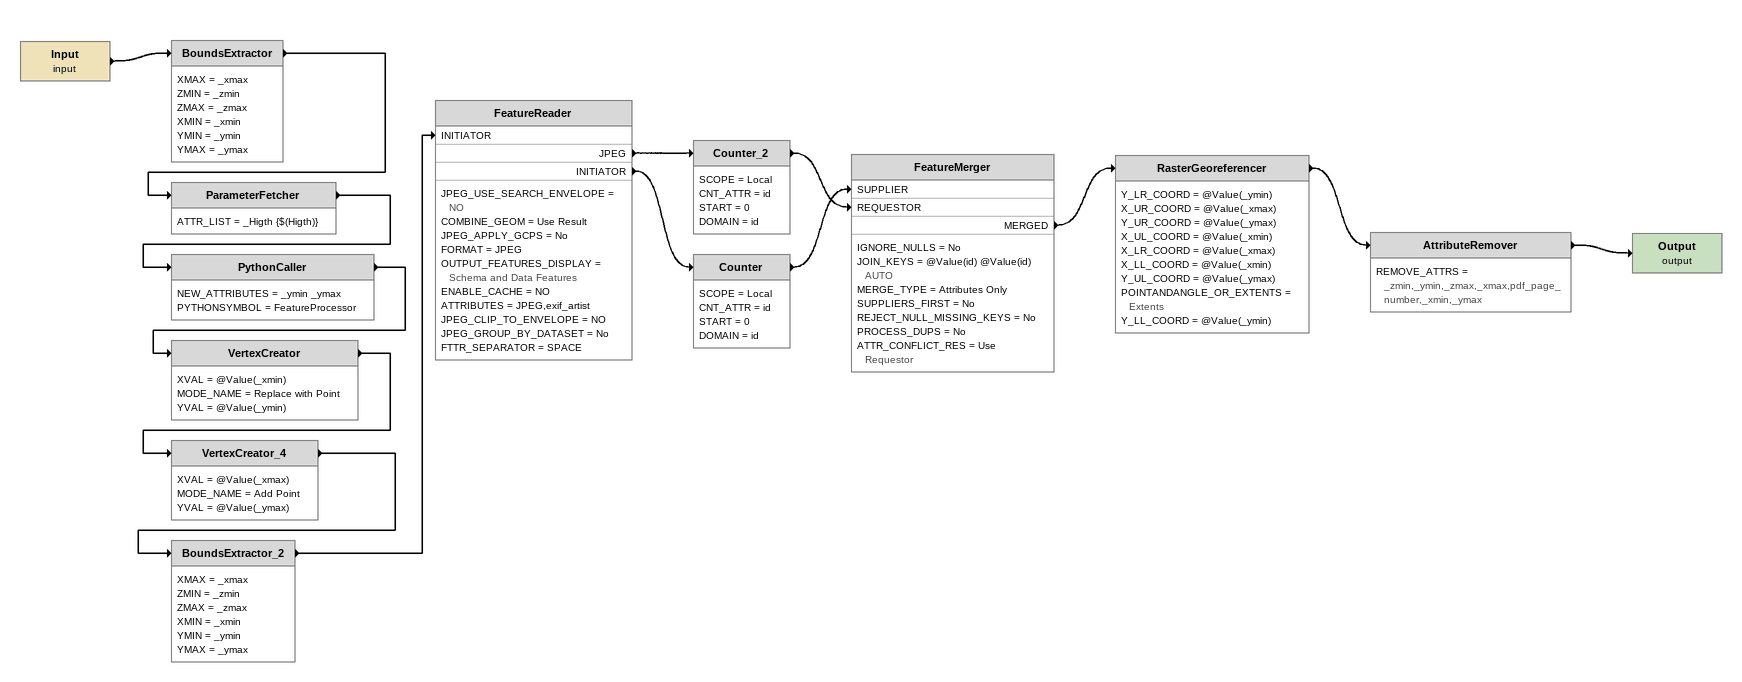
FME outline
Input (input)
    -> BoundsExtractor
BoundsExtractor
    XMAX = _xmax
    ZMIN = _zmin
    ZMAX = _zmax
    XMIN = _xmin
    YMIN = _ymin
    YMAX = _ymax
    -> ParameterFetcher
ParameterFetcher
    ATTR_LIST = _Higth {$(Higth)}
    -> PythonCaller
PythonCaller
    NEW_ATTRIBUTES = _ymin _ymax
    PYTHONSYMBOL = FeatureProcessor
    -> VertexCreator
VertexCreator
    XVAL = @Value(_xmin)
    MODE_NAME = Replace with Point
    YVAL = @Value(_ymin)
    -> VertexCreator_4
VertexCreator_4
    XVAL = @Value(_xmax)
    MODE_NAME = Add Point
    YVAL = @Value(_ymax)
    -> BoundsExtractor_2
BoundsExtractor_2
    XMAX = _xmax
    ZMIN = _zmin
    ZMAX = _zmax
    XMIN = _xmin
    YMIN = _ymin
    YMAX = _ymax
    -> FeatureReader [INITIATOR]
FeatureReader
    JPEG_USE_SEARCH_ENVELOPE = NO
    COMBINE_GEOM = Use Result
    JPEG_APPLY_GCPS = No
    FORMAT = JPEG
    OUTPUT_FEATURES_DISPLAY = Schema and Data Features
    ENABLE_CACHE = NO
    ATTRIBUTES = JPEG,exif_artist
    JPEG_CLIP_TO_ENVELOPE = NO
    JPEG_GROUP_BY_DATASET = No
    FTTR_SEPARATOR = SPACE
    JPEG -> Counter_2
    INITIATOR -> Counter
Counter_2
    SCOPE = Local
    CNT_ATTR = id
    START = 0
    DOMAIN = id
    -> FeatureMerger [REQUESTOR]
Counter
    SCOPE = Local
    CNT_ATTR = id
    START = 0
    DOMAIN = id
    -> FeatureMerger [SUPPLIER]
FeatureMerger
    IGNORE_NULLS = No
    JOIN_KEYS = @Value(id) @Value(id) AUTO
    MERGE_TYPE = Attributes Only
    SUPPLIERS_FIRST = No
    REJECT_NULL_MISSING_KEYS = No
    PROCESS_DUPS = No
    ATTR_CONFLICT_RES = Use Requestor
    MERGED -> RasterGeoreferencer
RasterGeoreferencer
    Y_LR_COORD = @Value(_ymin)
    X_UR_COORD = @Value(_xmax)
    Y_UR_COORD = @Value(_ymax)
    X_UL_COORD = @Value(_xmin)
    X_LR_COORD = @Value(_xmax)
    X_LL_COORD = @Value(_xmin)
    Y_UL_COORD = @Value(_ymax)
    POINTANDANGLE_OR_EXTENTS = Extents
    Y_LL_COORD = @Value(_ymin)
    -> AttributeRemover
AttributeRemover
    REMOVE_ATTRS = _zmin,_ymin,_zmax,_xmax,pdf_page_number,_xmin,_ymax
    -> Output (output)
Output (output)
